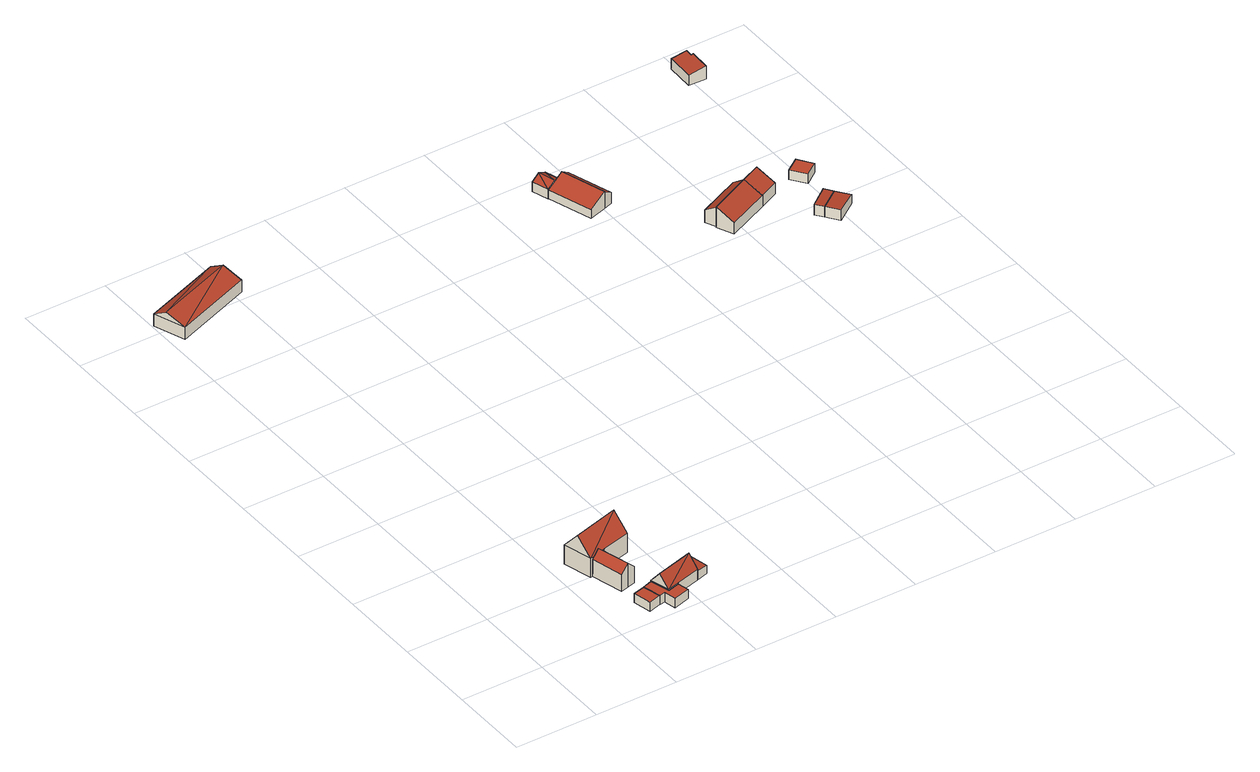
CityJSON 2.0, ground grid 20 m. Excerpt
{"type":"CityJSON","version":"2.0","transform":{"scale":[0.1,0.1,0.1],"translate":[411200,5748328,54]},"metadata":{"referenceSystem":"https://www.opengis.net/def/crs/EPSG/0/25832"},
"CityObjects":{
"building1":{"type":"Building","attributes":{"Gemeindeschluessel":"05570040","Geometrietyp2DReferenz":"3000","function":"51009_1611","roofType":"1000","measuredHeight":2.29},"geometry":[{"type":"Solid","lod":"2","boundaries":[[[[0,1,2,3]],[[4,5,1,0]],[[6,7,5,4]],[[3,2,7,6]],[[4,0,3,6]],[[1,5,7,2]]]],"semantics":{"surfaces":[{"type":"WallSurface"},{"type":"RoofSurface"},{"type":"GroundSurface"}],"values":[[0,0,0,0,1,2]]}}]},
"building2":{"type":"Building","attributes":{"Gemeindeschluessel":"05570040","Geometrietyp2DReferenz":"3000","function":"31001_9998","roofType":"1000","measuredHeight":2.45},"geometry":[{"type":"Solid","lod":"2","boundaries":[[[[8,9,10,11]],[[12,13,9,8]],[[14,1,13,12]],[[15,16,1,14]],[[17,18,16,15]],[[19,20,18,17]],[[21,22,20,19]],[[11,10,22,21]],[[19,17,15,14,12,8,11,21]],[[9,13,1,16,18,20,22,10]]]],"semantics":{"surfaces":[{"type":"WallSurface"},{"type":"RoofSurface"},{"type":"GroundSurface"}],"values":[[0,0,0,0,0,0,0,0,1,2]]}}]},
"building3":{"type":"Building","attributes":{"Gemeindeschluessel":"05570040","Geometrietyp2DReferenz":"3000","function":"31001_1000"},"address":[{"country":"Germany","locality":"Sendenhorst","thoroughfareNumber":"15","thoroughfareName":"Rummler"}],"children":["building3-1","building3-2"]},
"building3-1":{"type":"BuildingPart","attributes":{"roofType":"3100","measuredHeight":6.1},"parents":["building3"],"geometry":[{"type":"Solid","lod":"2","boundaries":[[[[23,24,25,26]],[[27,28,24,23]],[[29,30,28,27]],[[31,32,30,29]],[[33,34,32,31]],[[35,36,34,33]],[[29,27,23,26,37,38,31]],[[39,35,33,31,38]],[[25,24,28,30,32,34,36,40]],[[41,38,37]],[[25,40,41,37,26]],[[39,38,41]],[[35,39,41,40,36]]]],"semantics":{"surfaces":[{"type":"WallSurface"},{"type":"RoofSurface"},{"type":"GroundSurface"},{"type":"ClosureSurface"}],"values":[[0,0,0,0,0,0,1,1,2,0,3,0,3]]}}]},
"building3-2":{"type":"BuildingPart","attributes":{"roofType":"3100","measuredHeight":9.04},"parents":["building3"],"geometry":[{"type":"Solid","lod":"2","boundaries":[[[[42,43,44,45]],[[46,25,43,42]],[[26,25,46]],[[47,48,36,35,49]],[[50,51,48,47]],[[45,44,51,50]],[[52,45,53]],[[45,50,53]],[[53,47,52]],[[49,39,41,37,46,42,52,47]],[[52,42,45]],[[53,50,47]],[[43,25,40,36,48,51,44]],[[39,49,35]],[[26,46,37]],[[25,26,37,41,40]],[[40,41,39,35,36]]]],"semantics":{"surfaces":[{"type":"WallSurface"},{"type":"RoofSurface"},{"type":"GroundSurface"},{"type":"ClosureSurface"}],"values":[[0,0,0,0,0,0,1,1,1,1,0,0,2,0,0,3,3]]}}]},
"building4":{"type":"Building","attributes":{"Gemeindeschluessel":"05570040","Geometrietyp2DReferenz":"3000","function":"31001_2460","roofType":"5000","measuredHeight":5.76},"geometry":[{"type":"Solid","lod":"2","boundaries":[[[[54,55,56,57]],[[58,59,55,54]],[[60,61,59,58]],[[62,63,61,60]],[[57,56,63,62]],[[57,62,64,65]],[[64,60,65]],[[58,54,65,60]],[[65,54,57]],[[62,60,64]],[[55,59,61,63,56]]]],"semantics":{"surfaces":[{"type":"WallSurface"},{"type":"RoofSurface"},{"type":"GroundSurface"}],"values":[[0,0,0,0,0,1,1,1,0,0,2]]}}]},
"building5":{"type":"Building","attributes":{"Gemeindeschluessel":"05570040","Geometrietyp2DReferenz":"3000","function":"31001_9998","roofType":"2100","measuredHeight":2.29},"geometry":[{"type":"Solid","lod":"2","boundaries":[[[[66,67,56,68]],[[69,70,67,66]],[[71,55,70,69]],[[68,56,55,71]],[[69,66,68,71]],[[67,70,55,56]]]],"semantics":{"surfaces":[{"type":"WallSurface"},{"type":"RoofSurface"},{"type":"GroundSurface"}],"values":[[0,0,0,0,1,2]]}}]},
"building6":{"type":"Building","attributes":{"Gemeindeschluessel":"05570040","Geometrietyp2DReferenz":"3000","function":"31001_2700","roofType":"3100","measuredHeight":4.88},"geometry":[{"type":"Solid","lod":"2","boundaries":[[[[72,73,74,75]],[[76,77,73,72]],[[78,79,77,76]],[[75,74,79,78]],[[72,80,76]],[[78,81,75]],[[81,80,72]],[[72,75,81]],[[78,76,80]],[[80,81,78]],[[73,77,79,74]]]],"semantics":{"surfaces":[{"type":"WallSurface"},{"type":"RoofSurface"},{"type":"GroundSurface"}],"values":[[0,0,0,0,0,0,1,1,1,1,2]]}}]},
"building7":{"type":"Building","attributes":{"Gemeindeschluessel":"05570040","Geometrietyp2DReferenz":"3000","function":"31001_2700","roofType":"3100","measuredHeight":3.57},"geometry":[{"type":"Solid","lod":"2","boundaries":[[[[82,83,84,85]],[[86,87,83,82]],[[88,89,87,86]],[[85,84,89,88]],[[82,90,86]],[[88,91,85]],[[90,82,85]],[[85,91,90]],[[86,90,91]],[[91,88,86]],[[83,87,89,84]]]],"semantics":{"surfaces":[{"type":"WallSurface"},{"type":"RoofSurface"},{"type":"GroundSurface"}],"values":[[0,0,0,0,0,0,1,1,1,1,2]]}}]},
"building8":{"type":"Building","attributes":{"Gemeindeschluessel":"05570040","Geometrietyp2DReferenz":"3000","function":"31001_2700","roofType":"2100","measuredHeight":4.43},"geometry":[{"type":"Solid","lod":"2","boundaries":[[[[92,93,94,95]],[[96,97,93,92]],[[98,99,97,96]],[[100,101,99,98]],[[95,94,101,100]],[[98,96,92,95,100]],[[93,97,99,101,94]]]],"semantics":{"surfaces":[{"type":"WallSurface"},{"type":"RoofSurface"},{"type":"GroundSurface"}],"values":[[0,0,0,0,0,1,2]]}}]},
"building9":{"type":"Building","attributes":{"Gemeindeschluessel":"05570040","Geometrietyp2DReferenz":"3000","function":"31001_2700","roofType":"2100","measuredHeight":4.36},"geometry":[{"type":"Solid","lod":"2","boundaries":[[[[102,103,99,104]],[[105,106,103,102]],[[107,101,106,105]],[[104,99,101,107]],[[105,102,104,107]],[[103,106,101,99]]]],"semantics":{"surfaces":[{"type":"WallSurface"},{"type":"RoofSurface"},{"type":"GroundSurface"}],"values":[[0,0,0,0,1,2]]}}]},
"building10":{"type":"Building","attributes":{"Gemeindeschluessel":"05570040","Geometrietyp2DReferenz":"3000","function":"31001_2700","roofType":"2100","measuredHeight":4.83},"geometry":[{"type":"Solid","lod":"2","boundaries":[[[[108,109,110,111]],[[112,113,109,108]],[[114,115,113,112]],[[111,110,115,114]],[[112,108,111,114]],[[109,113,115,110]]]],"semantics":{"surfaces":[{"type":"WallSurface"},{"type":"RoofSurface"},{"type":"GroundSurface"}],"values":[[0,0,0,0,1,2]]}}]},
"building11":{"type":"Building","attributes":{"Gemeindeschluessel":"05570040","Geometrietyp2DReferenz":"3000","function":"31001_2700","roofType":"2100","measuredHeight":5.14},"geometry":[{"type":"Solid","lod":"2","boundaries":[[[[116,117,118,119]],[[120,121,117,116]],[[122,123,121,120]],[[119,118,123,122]],[[120,116,119,122]],[[117,121,123,118]]]],"semantics":{"surfaces":[{"type":"WallSurface"},{"type":"RoofSurface"},{"type":"GroundSurface"}],"values":[[0,0,0,0,1,2]]}}]},
"building12":{"type":"Building","attributes":{"Gemeindeschluessel":"05570040","Geometrietyp2DReferenz":"3000","function":"31001_2700","roofType":"2100","measuredHeight":5.15},"geometry":[{"type":"Solid","lod":"2","boundaries":[[[[124,125,126,127]],[[128,123,125,124]],[[120,121,123,128]],[[127,126,121,120]],[[128,124,127,120]],[[125,123,121,126]]]],"semantics":{"surfaces":[{"type":"WallSurface"},{"type":"RoofSurface"},{"type":"GroundSurface"}],"values":[[0,0,0,0,1,2]]}}]},
"building13":{"type":"Building","attributes":{"Gemeindeschluessel":"05570040","Geometrietyp2DReferenz":"3000","function":"31001_2700","roofType":"2100","measuredHeight":2.68},"geometry":[{"type":"Solid","lod":"2","boundaries":[[[[129,130,131,132]],[[133,134,130,129]],[[135,136,134,133]],[[132,131,136,135]],[[133,129,132,135]],[[130,134,136,131]]]],"semantics":{"surfaces":[{"type":"WallSurface"},{"type":"RoofSurface"},{"type":"GroundSurface"}],"values":[[0,0,0,0,1,2]]}}]},
"building14":{"type":"Building","attributes":{"Gemeindeschluessel":"05570040","Geometrietyp2DReferenz":"3000","function":"31001_2700","roofType":"2100","measuredHeight":2.69},"geometry":[{"type":"Solid","lod":"2","boundaries":[[[[137,138,139,140]],[[135,136,138,137]],[[133,134,136,135]],[[140,139,134,133]],[[135,137,140,133]],[[138,136,134,139]]]],"semantics":{"surfaces":[{"type":"WallSurface"},{"type":"RoofSurface"},{"type":"GroundSurface"}],"values":[[0,0,0,0,1,2]]}}]},
"building15":{"type":"Building","attributes":{"Gemeindeschluessel":"05570040","Geometrietyp2DReferenz":"3000","function":"31001_2700","roofType":"1000","measuredHeight":2.36},"geometry":[{"type":"Solid","lod":"2","boundaries":[[[[141,142,143,144]],[[145,146,142,141]],[[147,148,146,145]],[[144,143,148,147]],[[145,141,144,147]],[[142,146,148,143]]]],"semantics":{"surfaces":[{"type":"WallSurface"},{"type":"RoofSurface"},{"type":"GroundSurface"}],"values":[[0,0,0,0,1,2]]}}]},
"building16":{"type":"Building","attributes":{"Gemeindeschluessel":"05570040","Geometrietyp2DReferenz":"3000","function":"51009_1610","roofType":"2100","measuredHeight":3.33},"geometry":[{"type":"Solid","lod":"2","boundaries":[[[[149,150,151,152]],[[153,154,150,149]],[[155,156,154,153]],[[157,158,156,155]],[[159,160,158,157]],[[152,151,160,159]],[[157,155,153,149,152,159]],[[150,154,156,158,160,151]]]],"semantics":{"surfaces":[{"type":"WallSurface"},{"type":"RoofSurface"},{"type":"GroundSurface"}],"values":[[0,0,0,0,0,0,1,2]]}}]}
},
"vertices":[
[307,75,40],[307,75,17],[278,68,17],[278,68,40],[318,32,40],[318,32,17],[289,24,40],[289,24,17],
[332,34,41],[332,34,17],[338,5,17],[338,5,41],[319,31,41],[319,31,17],[307,75,41],[330,82,41],[330,82,17],[343,35,41],[343,35,17],[372,43,41],[372,43,17],[378,16,41],[378,16,17],
[299,190,59],[299,190,16],[295,202,16],[295,202,60],[301,191,57],[301,191,16],[318,125,58],[318,125,16],[299,120,77],[299,120,16],[280,115,58],[280,115,16],[259,192,60],[259,192,16],[290,200,65],[277,197,77],[264,193,65],[277,197,16],[277,197,65],
[365,220,65],[365,220,16],[346,291,16],[346,291,65],[295,202,65],[254,191,65],[254,191,16],[259,192,65],[235,261,65],[235,261,16],[356,256,107],[245,226,107],
[431,59,43],[431,59,16],[419,105,16],[419,105,43],[372,43,43],[372,43,16],[343,35,43],[343,35,16],[330,82,43],[330,82,16],[336,58,74],[425,82,74],
[450,114,37],[450,114,16],[419,105,39],[460,67,37],[460,67,16],[431,59,39],
[194,1497,40],[194,1497,9],[4,1428,9],[4,1428,40],[221,1422,40],[221,1422,9],[32,1353,40],[32,1353,9],[205,1467,58],[15,1398,58],
[965,1340,37],[965,1340,12],[952,1380,12],[952,1380,37],[924,1327,37],[924,1327,12],[911,1367,37],[911,1367,12],[944,1333,48],[932,1374,48],
[924,1327,36],[924,1327,13],[958,1220,13],[958,1220,36],[965,1340,56],[965,1340,13],[967,1341,57],[967,1341,13],[1001,1233,57],[1001,1233,13],
[988,1347,42],[988,1347,13],[967,1341,56],[1022,1240,42],[1022,1240,13],[1001,1233,56],
[1146,1078,44],[1146,1078,12],[1157,1053,12],[1157,1053,61],[1248,1124,44],[1248,1124,12],[1259,1100,61],[1259,1100,12],
[1157,1053,62],[1157,1053,10],[1175,1012,10],[1175,1012,38],[1259,1100,62],[1259,1100,10],[1277,1058,38],[1277,1058,10],
[1323,1079,39],[1323,1079,10],[1305,1121,10],[1305,1121,62],[1277,1058,39],
[1399,1014,32],[1399,1014,9],[1349,975,9],[1349,975,36],[1413,994,32],[1413,994,9],[1363,956,36],[1363,956,9],
[1385,927,36],[1385,927,9],[1436,964,9],[1436,964,32],
[1408,1128,34],[1408,1128,10],[1375,1105,10],[1375,1105,34],[1432,1094,34],[1432,1094,10],[1400,1071,34],[1400,1071,10],
[1387,1554,40],[1387,1554,14],[1384,1486,14],[1384,1486,40],[1425,1553,46],[1425,1553,14],[1424,1535,46],[1424,1535,14],[1429,1535,47],[1429,1535,14],[1427,1484,47],[1427,1484,14]
]}
